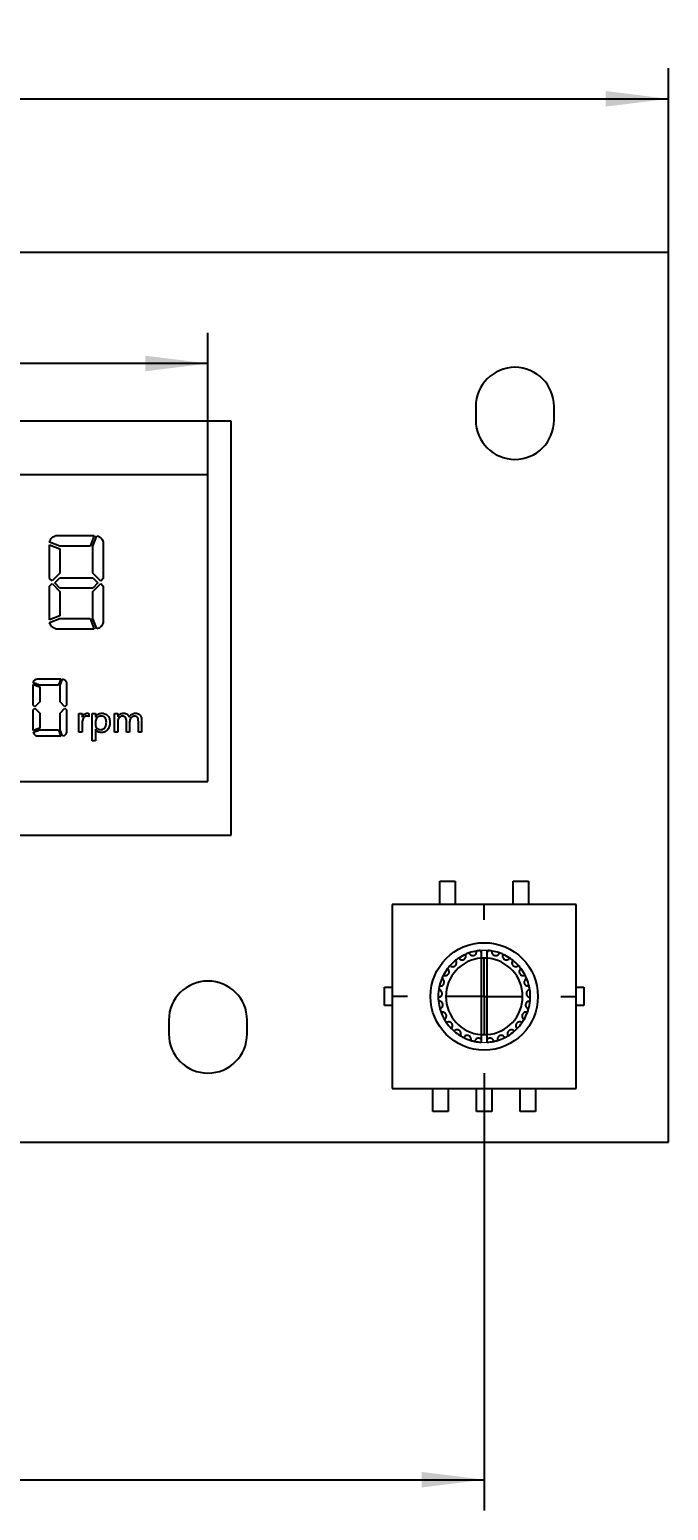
# Model space of a CAD drawing. Header units: millimetres. Extents: x 484 to 921, y 170 to 267.
# Drawn here: x 625.2 to 666.8, y 170.4 to 267 of the extents above; entities that cross this region are included whole.
import ezdxf

# ---------------------------------------------------------------- set-up
doc = ezdxf.new("R2010")
doc.units = ezdxf.units.MM
doc.linetypes.add('CENTERX2', pattern=[20.32, 12.7, -2.54, 2.54, -2.54])
doc.linetypes.add('PHANTOM', pattern=[12.7, 6.35, -1.27, 1.27, -1.27, 1.27, -1.27])
doc.layers.add('中心线层', color=1, linetype='CENTERX2', lineweight=25)
doc.layers.add('标注层', color=150, linetype='Continuous', lineweight=25)
doc.styles.add('SLDTEXTSTYLE2', font='hyswlongfangsong.ttf')
doc.dimstyles.new('SLDDIMSTYLE0', dxfattribs={"dimtxt": 3.5, "dimasz": 4.08, "dimexe": 0, "dimexo": 0.0625, "dimgap": 0.875, "dimtad": 2, "dimrnd": 1e-09, "dimzin": 12, "dimdsep": 46, "dimtxsty": 'SLDTEXTSTYLE2', "dimsah": 1, "dimcen": 0.09, "dimadec": 0, "dimazin": 3, "dimtfac": 1, "dimtofl": 0, "dimtmove": 0, "dimatfit": 3, "dimfxl": 0, "dimfrac": 2, "dimtolj": 1, "dimtzin": 12, "dimarcsym": 0})

# ---------------------------------------------------------------- blocks, each defined once
blk = doc.blocks.new('_D')
at = {"layer": '标注层'}
for p, q in [((516.808, 252.444), (516.808, 264.444)), ((666.808, 252.444), (666.808, 264.444)), ((516.808, 262.444), (666.808, 262.444))]:
    blk.add_line(p, q, dxfattribs=at)
for points in [[(516.808, 262.444), (520.888, 261.936), (520.888, 262.952)], [(666.808, 262.444), (662.728, 262.952), (662.728, 261.936)]]:
    blk.add_solid(points, dxfattribs=at)
at = {"layer": '标注层', "insert": (589.504, 266.955), "char_height": 3.5, "attachment_point": 1, "style": 'SLDTEXTSTYLE2'}
blk.add_mtext('150', dxfattribs=at)
blk = doc.blocks.new('_D_3')
at = {"layer": '标注层'}
for p, q in [((546.808, 237.944), (546.808, 247.194)), ((636.808, 237.944), (636.808, 247.194)), ((636.808, 245.194), (546.808, 245.194))]:
    blk.add_line(p, q, dxfattribs=at)
for points in [[(546.808, 245.194), (550.888, 244.686), (550.888, 245.702)], [(636.808, 245.194), (632.728, 245.702), (632.728, 244.686)]]:
    blk.add_solid(points, dxfattribs=at)
at = {"layer": '标注层', "insert": (592.616, 249.705), "char_height": 3.5, "attachment_point": 1, "style": 'SLDTEXTSTYLE2'}
blk.add_mtext('90', dxfattribs=at)
blk = doc.blocks.new('_D_5')
at = {"layer": '标注层'}
for p, q in [((528.808, 197.944), (528.808, 170.444)), ((654.808, 197.944), (654.808, 170.444)), ((528.808, 172.444), (654.808, 172.444))]:
    blk.add_line(p, q, dxfattribs=at)
for points in [[(528.808, 172.444), (532.888, 171.936), (532.888, 172.952)], [(654.808, 172.444), (650.728, 172.952), (650.728, 171.936)]]:
    blk.add_solid(points, dxfattribs=at)
at = {"layer": '标注层', "insert": (589.506, 176.955), "char_height": 3.5, "attachment_point": 1, "style": 'SLDTEXTSTYLE2'}
blk.add_mtext('126', dxfattribs=at)
blk = doc.blocks.new('SW_CENTERMARKSYMBOL_4')
at = {"layer": '中心线层', "color": 0}
for p, q in [((0, 5), (0, 6)), ((0, 0), (0, 2.5)), ((-5, 0), (-6, 0)), ((0, 0), (-2.5, 0)), ((0, 0), (0, -2.5)), ((0, 0), (2.5, 0)), ((5, 0), (6, 0)), ((0, -5), (0, -6))]:
    blk.add_line(p, q, dxfattribs=at)

msp = doc.modelspace()

# ---------------------------------------------------------------- linework, layer by layer
at = {"color": 7, "linetype": 'Continuous', "lineweight": 25}
for p, q in [((516.808, 252.444), (666.808, 252.444)), ((666.808, 194.444), (666.808, 252.444)), ((654.258, 242.394), (654.258, 241.494)), ((659.358, 241.494), (659.358, 242.394)), ((638.308, 241.444), (545.308, 241.444)), ((638.308, 214.444), (638.308, 241.444)), ((636.808, 237.944), (546.808, 237.944)), ((636.808, 217.944), (636.808, 237.944)), ((626.89, 233.975), (629.387, 233.975)), ((629.387, 233.975), (629.138, 233.289)), ((629.301, 233.289), (629.558, 233.962)), ((627.158, 233.289), (626.472, 233.547)), ((626.472, 231.188), (626.472, 233.375)), ((626.472, 233.375), (627.158, 233.123)), ((629.138, 233.289), (627.158, 233.289)), ((627.158, 233.123), (627.158, 231.524)), ((629.301, 231.522), (629.301, 233.289)), ((629.987, 233.541), (629.987, 231.185)), ((626.644, 231.019), (626.472, 231.188)), ((626.472, 230.678), (626.644, 230.845)), ((626.472, 228.489), (626.472, 230.678)), ((627.158, 231.524), (626.644, 231.019)), ((626.644, 230.845), (627.158, 230.34)), ((626.822, 230.889), (627.158, 231.232)), ((627.158, 230.547), (626.822, 230.889)), ((627.158, 231.232), (629.301, 231.232)), ((629.815, 231.017), (629.301, 231.522)), ((629.301, 231.232), (629.637, 230.889)), ((629.637, 230.889), (629.301, 230.547)), ((629.301, 230.342), (629.815, 230.847)), ((629.987, 231.185), (629.815, 231.017)), ((629.815, 230.847), (629.987, 230.679)), ((629.987, 230.679), (629.987, 228.322)), ((629.301, 230.547), (627.158, 230.547)), ((627.158, 230.34), (627.158, 228.741)), ((629.301, 228.575), (629.301, 230.342)), ((627.158, 228.741), (626.472, 228.489)), ((626.484, 228.318), (627.158, 228.575)), ((629.387, 227.889), (626.906, 227.889)), ((627.158, 228.575), (629.139, 228.575)), ((629.139, 228.575), (629.387, 227.889)), ((629.558, 227.901), (629.301, 228.575)), ((625.847, 224.228), (625.424, 224.387)), ((625.424, 222.93), (625.424, 224.281)), ((625.424, 224.281), (625.847, 224.126)), ((625.682, 224.652), (627.223, 224.652)), ((627.069, 224.228), (625.847, 224.228)), ((625.847, 224.126), (625.847, 223.138)), ((627.223, 224.652), (627.069, 224.228)), ((627.17, 224.228), (627.329, 224.643)), ((627.17, 223.136), (627.17, 224.228)), ((627.594, 224.384), (627.594, 222.929)), ((625.847, 223.138), (625.53, 222.826)), ((627.488, 222.825), (627.17, 223.136)), ((625.53, 222.826), (625.424, 222.93)), ((625.424, 222.615), (625.53, 222.719)), ((625.424, 221.264), (625.424, 222.615)), ((625.53, 222.719), (625.847, 222.407)), ((625.847, 222.407), (625.847, 221.42)), ((627.17, 222.408), (627.488, 222.72)), ((627.17, 221.317), (627.17, 222.408)), ((627.594, 222.929), (627.488, 222.825)), ((627.488, 222.72), (627.594, 222.616)), ((627.594, 222.616), (627.594, 221.161)), ((628.4, 221.16), (628.4, 222.38)), ((628.4, 222.38), (628.61, 222.38)), ((628.61, 222.38), (628.61, 222.138)), ((628.61, 222.138), (628.615, 222.138)), ((629.052, 222.374), (629.052, 222.164)), ((629.263, 220.592), (629.263, 222.38)), ((629.263, 222.38), (629.473, 222.38)), ((629.473, 222.38), (629.473, 222.15)), ((629.473, 222.15), (629.478, 222.15)), ((630.714, 221.16), (630.714, 222.38)), ((630.714, 222.38), (630.924, 222.38)), ((630.924, 222.38), (630.924, 222.168)), ((630.924, 222.168), (630.929, 222.168)), ((625.847, 221.42), (625.424, 221.264)), ((625.431, 221.158), (625.847, 221.317)), ((625.847, 221.317), (627.07, 221.317)), ((627.07, 221.317), (627.223, 220.894)), ((627.329, 220.901), (627.17, 221.317)), ((628.61, 221.16), (628.4, 221.16)), ((628.61, 221.781), (628.61, 221.16)), ((629.472, 221.823), (629.472, 221.667)), ((629.473, 221.35), (629.473, 220.592)), ((629.478, 221.35), (629.473, 221.35)), ((630.924, 221.16), (630.714, 221.16)), ((630.924, 221.842), (630.924, 221.16)), ((631.492, 221.16), (631.492, 221.87)), ((631.703, 221.16), (631.492, 221.16)), ((631.703, 221.843), (631.703, 221.16)), ((632.271, 221.16), (632.271, 221.848)), ((632.481, 221.16), (632.271, 221.16)), ((632.481, 221.907), (632.481, 221.16)), ((627.223, 220.894), (625.692, 220.894)), ((629.473, 220.592), (629.263, 220.592)), ((546.808, 217.944), (636.808, 217.944)), ((545.308, 214.444), (638.308, 214.444)), ((651.924, 211.444), (652.924, 211.444)), ((651.924, 209.944), (651.924, 211.444)), ((652.924, 211.444), (652.924, 209.944)), ((656.691, 209.944), (656.691, 211.444)), ((656.691, 211.444), (657.691, 211.444)), ((657.691, 211.444), (657.691, 209.944)), ((660.808, 209.944), (648.808, 209.944)), ((648.808, 209.944), (648.808, 197.944)), ((660.808, 197.944), (660.808, 209.944)), ((654.607, 206.937), (654.607, 206.795)), ((654.607, 206.795), (654.607, 206.435)), ((655.009, 206.795), (655.009, 206.937)), ((655.009, 206.435), (655.009, 206.795)), ((654.808, 206.444), (654.607, 206.435)), ((654.607, 206.435), (654.607, 201.452)), ((655.009, 206.435), (654.808, 206.444)), ((655.009, 201.452), (655.009, 206.435)), ((648.308, 203.344), (648.308, 204.544)), ((648.308, 204.544), (648.808, 204.544)), ((660.808, 204.544), (661.308, 204.544)), ((661.308, 204.544), (661.308, 203.344)), ((648.808, 203.344), (648.308, 203.344)), ((661.308, 203.344), (660.808, 203.344)), ((634.258, 202.394), (634.258, 201.494)), ((639.358, 201.494), (639.358, 202.394)), ((654.607, 201.452), (654.607, 201.146)), ((654.607, 201.452), (655.009, 201.452)), ((654.607, 201.146), (654.607, 200.95)), ((655.009, 201.146), (655.009, 201.452)), ((655.009, 200.95), (655.009, 201.146)), ((648.808, 197.944), (660.808, 197.944)), ((651.457, 196.444), (651.457, 197.944)), ((652.457, 197.944), (652.457, 196.444)), ((654.308, 196.444), (654.308, 197.944)), ((655.308, 197.944), (655.308, 196.444)), ((657.159, 196.444), (657.159, 197.944)), ((658.159, 197.944), (658.159, 196.444)), ((652.457, 196.444), (651.457, 196.444)), ((655.308, 196.444), (654.308, 196.444)), ((658.159, 196.444), (657.159, 196.444)), ((516.808, 194.444), (666.808, 194.444))]:
    msp.add_line(p, q, dxfattribs=at)
at = {"color": 8, "linetype": 'PHANTOM', "lineweight": 18}
for p, q in [((655.058, 206.933), (654.607, 206.937)), ((654.607, 200.95), (654.808, 200.944)), ((654.808, 200.944), (655.009, 200.95))]:
    msp.add_line(p, q, dxfattribs=at)
at = {"color": 7, "linetype": 'Continuous', "lineweight": 25}
msp.add_circle((654.808, 203.944), 3.5, dxfattribs=at)
for centre, radius, start, end in [((656.808, 242.394), 2.55, 0, 180), ((656.808, 241.494), 2.55, 180, 0), ((654.808, 203.944), 3, 114.02397, 123.57603), ((654.808, 203.944), 3, 109.17603, 114.02397), ((654.808, 203.944), 3, 99.62397, 109.17603), ((654.808, 203.944), 3, 94.77603, 99.62397), ((654.808, 203.944), 3, 80.37603, 85.22397), ((654.808, 203.944), 3, 70.82397, 80.37603), ((654.808, 203.944), 3, 65.97603, 70.82397), ((654.808, 203.944), 3, 56.42397, 65.97603), ((654.808, 203.944), 3, 142.82397, 152.37603), ((654.808, 203.944), 2.5, 94.60726, 265.39274), ((654.808, 203.944), 3, 137.97603, 142.82397), ((654.808, 203.944), 3, 128.42397, 137.97603), ((654.808, 203.944), 3, 123.57603, 128.42397), ((654.808, 203.944), 2.5, 274.60726, 85.39274), ((654.808, 203.944), 3, 51.57603, 56.42397), ((654.808, 203.944), 3, 42.02397, 51.57603), ((654.808, 203.944), 3, 37.17603, 42.02397), ((654.808, 203.944), 3, 27.62397, 37.17603), ((636.808, 202.394), 2.55, 0, 180), ((654.808, 203.944), 3, 166.77603, 171.62397), ((654.808, 203.944), 3, 157.22397, 166.77603), ((654.808, 203.944), 3, 152.37603, 157.22397), ((654.808, 203.944), 3, 22.77603, 27.62397), ((654.808, 203.944), 3, 13.22397, 22.77603), ((654.808, 203.944), 3, 8.37603, 13.22397), ((654.808, 203.944), 3, 171.62397, 181.17603), ((654.808, 203.944), 3, 181.17603, 186.02397), ((654.808, 203.944), 3, 358.82397, 8.37603), ((654.808, 203.944), 3, 353.97603, 358.82397), ((654.808, 203.944), 3, 186.02397, 195.57603), ((654.808, 203.944), 3, 195.57603, 200.42397), ((654.808, 203.944), 3, 200.42397, 209.97603), ((654.808, 203.944), 3, 330.02397, 339.57603), ((654.808, 203.944), 3, 339.57603, 344.42397), ((654.808, 203.944), 3, 344.42397, 353.97603), ((654.808, 203.944), 3, 209.97603, 214.82397), ((654.808, 203.944), 3, 214.82397, 224.37603), ((654.808, 203.944), 3, 224.37603, 229.22397), ((654.808, 203.944), 3, 310.77603, 315.62397), ((654.808, 203.944), 3, 315.62397, 325.17603), ((654.808, 203.944), 3, 325.17603, 330.02397), ((636.808, 201.494), 2.55, 180, 0), ((654.808, 203.944), 3, 229.22397, 238.77603), ((654.808, 203.944), 3, 238.77603, 243.62397), ((654.808, 203.944), 3, 243.62397, 253.17603), ((654.808, 203.944), 3, 253.17603, 258.02397), ((654.808, 203.944), 3, 258.02397, 266.16188), ((654.808, 203.944), 3, 273.83812, 281.97603), ((654.808, 203.944), 3, 281.97603, 286.82397), ((654.808, 203.944), 3, 286.82397, 296.37603), ((654.808, 203.944), 3, 296.37603, 301.22397), ((654.808, 203.944), 3, 301.22397, 310.77603)]:
    msp.add_arc(centre, radius, start, end, dxfattribs=at)
for points, knots in [([(626.472, 233.547), (626.49, 233.603), (626.525, 233.715), (626.658, 233.888), (626.802, 233.942), (626.89, 233.975)], [0, 0, 0, 0, 0.280866, 0.561313, 1, 1, 1, 1]), ([(629.558, 233.962), (629.615, 233.944), (629.728, 233.909), (629.9, 233.774), (629.954, 233.629), (629.987, 233.541)], [0, 0, 0, 0, 0.280947, 0.561472, 1, 1, 1, 1]), ([(626.906, 227.889), (626.85, 227.908), (626.737, 227.945), (626.568, 228.084), (626.516, 228.229), (626.484, 228.318)], [0, 0, 0, 0, 0.2808, 0.561112, 1, 1, 1, 1]), ([(629.987, 228.322), (629.968, 228.266), (629.931, 228.153), (629.792, 227.985), (629.647, 227.933), (629.558, 227.901)], [0, 0, 0, 0, 0.2808392, 0.5611211, 1, 1, 1, 1]), ([(625.424, 224.387), (625.435, 224.422), (625.456, 224.491), (625.538, 224.598), (625.627, 224.631), (625.682, 224.652)], [0, 0, 0, 0, 0.280866, 0.561313, 1, 1, 1, 1]), ([(627.329, 224.643), (627.364, 224.632), (627.434, 224.61), (627.54, 224.527), (627.573, 224.438), (627.594, 224.384)], [0, 0, 0, 0, 0.280947, 0.561472, 1, 1, 1, 1]), ([(628.902, 222.211), (628.878, 222.21), (628.829, 222.206), (628.743, 222.16), (628.632, 222.026), (628.619, 221.879), (628.61, 221.781)], [0, 0, 0, 0, 0.12562, 0.251211, 0.501245, 1, 1, 1, 1]), ([(628.615, 222.138), (628.631, 222.177), (628.663, 222.254), (628.741, 222.343), (628.839, 222.394), (628.905, 222.398), (628.937, 222.401)], [0, 0, 0, 0, 0.280423, 0.560074, 0.779931, 1, 1, 1, 1]), ([(629.052, 222.164), (629.026, 222.18), (628.98, 222.209), (628.926, 222.211), (628.902, 222.211)], [0, 0, 0, 0, 0.558524, 1, 1, 1, 1]), ([(628.937, 222.401), (628.96, 222.4), (629, 222.399), (629.036, 222.382), (629.052, 222.374)], [0, 0, 0, 0, 0.5605224, 1, 1, 1, 1]), ([(629.844, 222.211), (629.787, 222.205), (629.674, 222.193), (629.549, 222.087), (629.481, 221.956), (629.475, 221.867), (629.472, 221.823)], [0, 0, 0, 0, 0.279659, 0.558968, 0.77929, 1, 1, 1, 1]), ([(629.478, 222.15), (629.505, 222.191), (629.559, 222.272), (629.703, 222.379), (629.83, 222.392), (629.907, 222.401)], [0, 0, 0, 0, 0.280828, 0.56126, 1, 1, 1, 1]), ([(630.188, 221.807), (630.185, 221.863), (630.179, 221.975), (630.101, 222.117), (629.977, 222.201), (629.888, 222.208), (629.844, 222.211)], [0, 0, 0, 0, 0.280839, 0.560116, 0.779751, 1, 1, 1, 1]), ([(629.907, 222.401), (629.991, 222.392), (630.158, 222.375), (630.331, 222.2), (630.41, 222), (630.416, 221.87), (630.42, 221.805)], [0, 0, 0, 0, 0.27946, 0.558164, 0.778828, 1, 1, 1, 1]), ([(631.218, 222.211), (631.168, 222.203), (631.07, 222.188), (630.948, 222.045), (630.933, 221.919), (630.924, 221.842)], [0, 0, 0, 0, 0.279359, 0.560114, 1, 1, 1, 1]), ([(630.929, 222.168), (630.953, 222.205), (631.001, 222.279), (631.13, 222.379), (631.244, 222.393), (631.314, 222.401)], [0, 0, 0, 0, 0.280995, 0.56153, 1, 1, 1, 1]), ([(631.492, 221.87), (631.491, 221.917), (631.487, 222.01), (631.433, 222.134), (631.328, 222.204), (631.255, 222.209), (631.218, 222.211)], [0, 0, 0, 0, 0.281247, 0.560467, 0.779561, 1, 1, 1, 1]), ([(631.314, 222.401), (631.358, 222.397), (631.445, 222.389), (631.586, 222.306), (631.635, 222.203), (631.665, 222.14)], [0, 0, 0, 0, 0.280911, 0.561802, 1, 1, 1, 1]), ([(631.665, 222.14), (631.69, 222.181), (631.739, 222.263), (631.875, 222.376), (631.999, 222.391), (632.075, 222.401)], [0, 0, 0, 0, 0.28116, 0.561793, 1, 1, 1, 1]), ([(631.999, 222.211), (631.95, 222.202), (631.852, 222.184), (631.762, 222.073), (631.71, 221.958), (631.705, 221.881), (631.703, 221.843)], [0, 0, 0, 0, 0.277912, 0.558016, 0.778918, 1, 1, 1, 1]), ([(632.271, 221.848), (632.268, 221.938), (632.265, 222.051), (632.185, 222.157), (632.109, 222.204), (632.043, 222.208), (631.999, 222.211)], [0, 0, 0, 0, 0.498833, 0.624253, 0.749703, 1, 1, 1, 1]), ([(632.075, 222.401), (632.12, 222.398), (632.211, 222.393), (632.338, 222.333), (632.465, 222.173), (632.475, 222.017), (632.481, 221.907)], [0, 0, 0, 0, 0.187492, 0.374345, 0.561119, 1, 1, 1, 1]), ([(625.692, 220.894), (625.657, 220.905), (625.587, 220.928), (625.483, 221.013), (625.451, 221.103), (625.431, 221.158)], [0, 0, 0, 0, 0.2808, 0.561112, 1, 1, 1, 1]), ([(627.594, 221.161), (627.582, 221.126), (627.56, 221.056), (627.473, 220.953), (627.384, 220.921), (627.329, 220.901)], [0, 0, 0, 0, 0.280839, 0.561121, 1, 1, 1, 1]), ([(629.472, 221.667), (629.478, 221.616), (629.489, 221.515), (629.582, 221.403), (629.696, 221.337), (629.775, 221.331), (629.815, 221.328)], [0, 0, 0, 0, 0.279667, 0.559273, 0.779491, 1, 1, 1, 1]), ([(629.85, 221.139), (629.808, 221.141), (629.724, 221.147), (629.584, 221.211), (629.518, 221.297), (629.478, 221.35)], [0, 0, 0, 0, 0.280656, 0.561013, 1, 1, 1, 1]), ([(629.815, 221.328), (629.858, 221.331), (629.943, 221.337), (630.056, 221.407), (630.169, 221.558), (630.18, 221.704), (630.188, 221.807)], [0, 0, 0, 0, 0.187185, 0.373965, 0.561076, 1, 1, 1, 1]), ([(630.42, 221.805), (630.414, 221.712), (630.401, 221.527), (630.269, 221.297), (630.068, 221.157), (629.922, 221.145), (629.85, 221.139)], [0, 0, 0, 0, 0.280647, 0.560094, 0.779774, 1, 1, 1, 1]), ([(653.149, 206.443), (653.173, 206.412), (653.214, 206.361), (653.302, 206.326), (653.378, 206.32), (653.445, 206.333), (653.502, 206.362), (653.551, 206.404), (653.592, 206.464), (653.618, 206.55), (653.611, 206.626), (653.592, 206.671), (653.586, 206.684)], [0, 0, 0, 0, 0.175632, 0.297638, 0.385376, 0.45423, 0.523455, 0.585025, 0.665972, 0.779081, 0.937181, 1, 1, 1, 1]), ([(653.822, 206.777), (653.838, 206.741), (653.865, 206.681), (653.942, 206.625), (654.014, 206.601), (654.082, 206.597), (654.144, 206.611), (654.202, 206.639), (654.257, 206.687), (654.303, 206.764), (654.316, 206.84), (654.308, 206.888), (654.306, 206.901)], [0, 0, 0, 0, 0.175632, 0.297638, 0.385376, 0.45423, 0.523455, 0.585025, 0.665972, 0.779081, 0.937181, 1, 1, 1, 1]), ([(654.558, 206.933), (654.564, 206.894), (654.572, 206.846), (654.601, 206.803), (654.607, 206.795)], [0, 0, 0, 0, 0.798935, 1, 1, 1, 1]), ([(655.009, 206.795), (655.027, 206.826), (655.052, 206.871), (655.056, 206.919), (655.058, 206.933)], [0, 0, 0, 0, 0.714435, 1, 1, 1, 1]), ([(655.309, 206.901), (655.306, 206.862), (655.301, 206.796), (655.341, 206.71), (655.392, 206.655), (655.45, 206.619), (655.511, 206.6), (655.576, 206.598), (655.647, 206.613), (655.724, 206.658), (655.772, 206.718), (655.789, 206.764), (655.793, 206.777)], [0, 0, 0, 0, 0.175632, 0.297638, 0.385376, 0.45423, 0.523455, 0.585025, 0.665972, 0.779081, 0.937181, 1, 1, 1, 1]), ([(656.029, 206.684), (656.016, 206.647), (655.995, 206.584), (656.012, 206.491), (656.048, 206.424), (656.095, 206.375), (656.149, 206.342), (656.212, 206.323), (656.285, 206.32), (656.37, 206.345), (656.432, 206.391), (656.459, 206.432), (656.467, 206.443)], [0, 0, 0, 0, 0.1756321, 0.2976375, 0.3853765, 0.4542305, 0.5234546, 0.5850249, 0.6659724, 0.7790808, 0.9371809, 1, 1, 1, 1]), ([(652.15, 205.335), (652.186, 205.32), (652.247, 205.294), (652.341, 205.306), (652.41, 205.337), (652.462, 205.381), (652.498, 205.433), (652.521, 205.494), (652.528, 205.567), (652.509, 205.654), (652.467, 205.718), (652.428, 205.748), (652.417, 205.756)], [0, 0, 0, 0, 0.175632, 0.297638, 0.385376, 0.45423, 0.523455, 0.585025, 0.665972, 0.779081, 0.937181, 1, 1, 1, 1]), ([(652.579, 205.952), (652.61, 205.928), (652.663, 205.888), (652.757, 205.876), (652.832, 205.89), (652.893, 205.919), (652.941, 205.961), (652.979, 206.014), (653.004, 206.083), (653.007, 206.172), (652.982, 206.245), (652.952, 206.283), (652.943, 206.294)], [0, 0, 0, 0, 0.175632, 0.297638, 0.385376, 0.45423, 0.523455, 0.585025, 0.665972, 0.779081, 0.937181, 1, 1, 1, 1]), ([(656.672, 206.294), (656.651, 206.261), (656.614, 206.206), (656.608, 206.111), (656.626, 206.038), (656.659, 205.979), (656.704, 205.933), (656.76, 205.899), (656.829, 205.878), (656.918, 205.881), (656.99, 205.911), (657.026, 205.943), (657.036, 205.952)], [0, 0, 0, 0, 0.175632, 0.297638, 0.385376, 0.45423, 0.523455, 0.585025, 0.665972, 0.779081, 0.937181, 1, 1, 1, 1]), ([(657.198, 205.756), (657.169, 205.73), (657.12, 205.686), (657.09, 205.596), (657.09, 205.52), (657.107, 205.454), (657.139, 205.399), (657.185, 205.352), (657.247, 205.315), (657.334, 205.295), (657.41, 205.306), (657.453, 205.328), (657.466, 205.335)], [0, 0, 0, 0, 0.175632, 0.297638, 0.385376, 0.45423, 0.523455, 0.585025, 0.665972, 0.779081, 0.937181, 1, 1, 1, 1]), ([(651.887, 204.63), (651.926, 204.624), (651.991, 204.615), (652.08, 204.649), (652.139, 204.697), (652.178, 204.752), (652.2, 204.812), (652.207, 204.877), (652.196, 204.949), (652.156, 205.029), (652.099, 205.08), (652.054, 205.1), (652.042, 205.105)], [0, 0, 0, 0, 0.175632, 0.297638, 0.385376, 0.45423, 0.523455, 0.585025, 0.665972, 0.779081, 0.937181, 1, 1, 1, 1]), ([(657.574, 205.105), (657.539, 205.087), (657.481, 205.056), (657.43, 204.976), (657.41, 204.903), (657.411, 204.835), (657.428, 204.774), (657.46, 204.717), (657.511, 204.665), (657.591, 204.624), (657.667, 204.616), (657.715, 204.627), (657.728, 204.63)], [0, 0, 0, 0, 0.175632, 0.297638, 0.385376, 0.45423, 0.523455, 0.585025, 0.665972, 0.779081, 0.937181, 1, 1, 1, 1]), ([(651.808, 203.882), (651.847, 203.886), (651.913, 203.893), (651.99, 203.949), (652.035, 204.01), (652.06, 204.073), (652.066, 204.136), (652.057, 204.201), (652.028, 204.268), (651.97, 204.335), (651.901, 204.371), (651.853, 204.378), (651.84, 204.381)], [0, 0, 0, 0, 0.175632, 0.297638, 0.385376, 0.45423, 0.523455, 0.585025, 0.665972, 0.779081, 0.937181, 1, 1, 1, 1]), ([(657.776, 204.381), (657.738, 204.372), (657.673, 204.356), (657.604, 204.292), (657.567, 204.226), (657.551, 204.16), (657.552, 204.096), (657.569, 204.033), (657.606, 203.97), (657.672, 203.911), (657.745, 203.884), (657.793, 203.882), (657.807, 203.882)], [0, 0, 0, 0, 0.175632, 0.297638, 0.385376, 0.45423, 0.523455, 0.585025, 0.665972, 0.779081, 0.937181, 1, 1, 1, 1]), ([(651.918, 203.138), (651.955, 203.152), (652.017, 203.175), (652.077, 203.248), (652.106, 203.318), (652.114, 203.386), (652.104, 203.448), (652.079, 203.509), (652.035, 203.567), (651.962, 203.617), (651.886, 203.635), (651.838, 203.63), (651.824, 203.629)], [0, 0, 0, 0, 0.1756321, 0.2976375, 0.3853765, 0.4542305, 0.5234546, 0.5850249, 0.6659724, 0.7790808, 0.9371809, 1, 1, 1, 1]), ([(652.209, 202.445), (652.241, 202.467), (652.295, 202.505), (652.336, 202.591), (652.346, 202.666), (652.337, 202.733), (652.312, 202.792), (652.273, 202.844), (652.216, 202.889), (652.132, 202.919), (652.055, 202.918), (652.009, 202.901), (651.996, 202.897)], [0, 0, 0, 0, 0.1756321, 0.2976375, 0.3853765, 0.4542305, 0.5234546, 0.5850249, 0.6659724, 0.7790808, 0.9371809, 1, 1, 1, 1]), ([(657.619, 202.897), (657.582, 202.907), (657.518, 202.925), (657.426, 202.901), (657.361, 202.862), (657.315, 202.811), (657.286, 202.755), (657.271, 202.692), (657.273, 202.619), (657.302, 202.535), (657.353, 202.476), (657.395, 202.452), (657.406, 202.445)], [0, 0, 0, 0, 0.175632, 0.297638, 0.385376, 0.45423, 0.523455, 0.585025, 0.665972, 0.779081, 0.937181, 1, 1, 1, 1]), ([(657.791, 203.629), (657.752, 203.629), (657.686, 203.631), (657.603, 203.585), (657.55, 203.531), (657.518, 203.471), (657.504, 203.409), (657.505, 203.343), (657.525, 203.273), (657.574, 203.2), (657.638, 203.155), (657.684, 203.142), (657.698, 203.138)], [0, 0, 0, 0, 0.175632, 0.297638, 0.385376, 0.45423, 0.523455, 0.585025, 0.665972, 0.779081, 0.937181, 1, 1, 1, 1]), ([(652.663, 201.845), (652.689, 201.875), (652.732, 201.925), (652.75, 202.018), (652.741, 202.094), (652.716, 202.157), (652.677, 202.207), (652.626, 202.248), (652.559, 202.277), (652.471, 202.286), (652.397, 202.266), (652.356, 202.238), (652.345, 202.23)], [0, 0, 0, 0, 0.1756321, 0.2976375, 0.3853765, 0.4542305, 0.5234546, 0.5850249, 0.6659724, 0.7790808, 0.9371809, 1, 1, 1, 1]), ([(653.253, 201.378), (653.27, 201.413), (653.299, 201.472), (653.294, 201.567), (653.266, 201.638), (653.226, 201.693), (653.176, 201.732), (653.116, 201.759), (653.044, 201.771), (652.957, 201.757), (652.89, 201.719), (652.858, 201.682), (652.848, 201.672)], [0, 0, 0, 0, 0.175632, 0.297638, 0.385376, 0.45423, 0.523455, 0.585025, 0.665972, 0.779081, 0.937181, 1, 1, 1, 1]), ([(656.767, 201.672), (656.739, 201.699), (656.692, 201.745), (656.6, 201.769), (656.524, 201.765), (656.46, 201.743), (656.407, 201.708), (656.363, 201.66), (656.329, 201.595), (656.315, 201.507), (656.331, 201.432), (656.356, 201.39), (656.363, 201.378)], [0, 0, 0, 0, 0.175632, 0.297638, 0.385376, 0.45423, 0.523455, 0.585025, 0.665972, 0.779081, 0.937181, 1, 1, 1, 1]), ([(657.27, 202.23), (657.237, 202.25), (657.179, 202.283), (657.084, 202.283), (657.012, 202.261), (656.955, 202.223), (656.912, 202.176), (656.882, 202.118), (656.866, 202.047), (656.874, 201.959), (656.908, 201.89), (656.942, 201.855), (656.952, 201.845)], [0, 0, 0, 0, 0.175632, 0.297638, 0.385376, 0.45423, 0.523455, 0.585025, 0.665972, 0.779081, 0.937181, 1, 1, 1, 1]), ([(653.939, 201.072), (653.948, 201.11), (653.961, 201.175), (653.932, 201.265), (653.888, 201.327), (653.835, 201.37), (653.777, 201.396), (653.713, 201.407), (653.64, 201.4), (653.558, 201.365), (653.503, 201.312), (653.481, 201.268), (653.475, 201.256)], [0, 0, 0, 0, 0.175632, 0.297638, 0.385376, 0.45423, 0.523455, 0.585025, 0.665972, 0.779081, 0.937181, 1, 1, 1, 1]), ([(654.607, 201.146), (654.592, 201.158), (654.564, 201.183), (654.506, 201.209), (654.443, 201.22), (654.378, 201.214), (654.309, 201.19), (654.239, 201.136), (654.199, 201.07), (654.188, 201.022), (654.185, 201.009)], [0, 0, 0, 0, 0.10429, 0.204633, 0.305515, 0.395244, 0.513211, 0.678047, 0.908452, 1, 1, 1, 1]), ([(655.43, 201.009), (655.419, 201.046), (655.4, 201.11), (655.331, 201.175), (655.263, 201.208), (655.196, 201.22), (655.132, 201.214), (655.07, 201.193), (655.032, 201.167), (655.012, 201.149), (655.009, 201.146)], [0, 0, 0, 0, 0.256053, 0.433925, 0.561839, 0.662221, 0.763142, 0.852905, 0.970918, 1, 1, 1, 1]), ([(656.141, 201.256), (656.12, 201.289), (656.086, 201.346), (656.003, 201.392), (655.929, 201.407), (655.861, 201.402), (655.801, 201.381), (655.746, 201.345), (655.698, 201.29), (655.662, 201.209), (655.659, 201.132), (655.672, 201.085), (655.676, 201.072)], [0, 0, 0, 0, 0.1756321, 0.2976375, 0.3853765, 0.4542305, 0.5234546, 0.5850249, 0.6659724, 0.7790808, 0.9371809, 1, 1, 1, 1])]:
    msp.add_open_spline(points, degree=3, knots=knots, dxfattribs=at)

# ---------------------------------------------------------------- block references
at = {"layer": '中心线层'}
msp.add_blockref('SW_CENTERMARKSYMBOL_4', (654.808, 203.944), dxfattribs=at)

# ---------------------------------------------------------------- dimensions: what is measured, and where the dimension line sits
at = {"layer": '标注层'}
for base, p1, p2, picture, middle in [((666.808, 262.444), (516.808, 252.444), (666.808, 252.444), '_D', (591.808, 262.444)), ((546.808, 245.194), (636.808, 237.944), (546.808, 237.944), '_D_3', (594.149, 245.194)), ((654.808, 172.444), (528.808, 197.944), (654.808, 197.944), '_D_5', (591.808, 172.444))]:
    dim = msp.add_linear_dim(base=base, p1=p1, p2=p2, dimstyle='SLDDIMSTYLE0', dxfattribs=at)
    dim.commit()
    dim.dimension.update_dxf_attribs({"geometry": picture, "text_midpoint": middle, "dimtype": 160})

doc.saveas('drawing.dxf')
